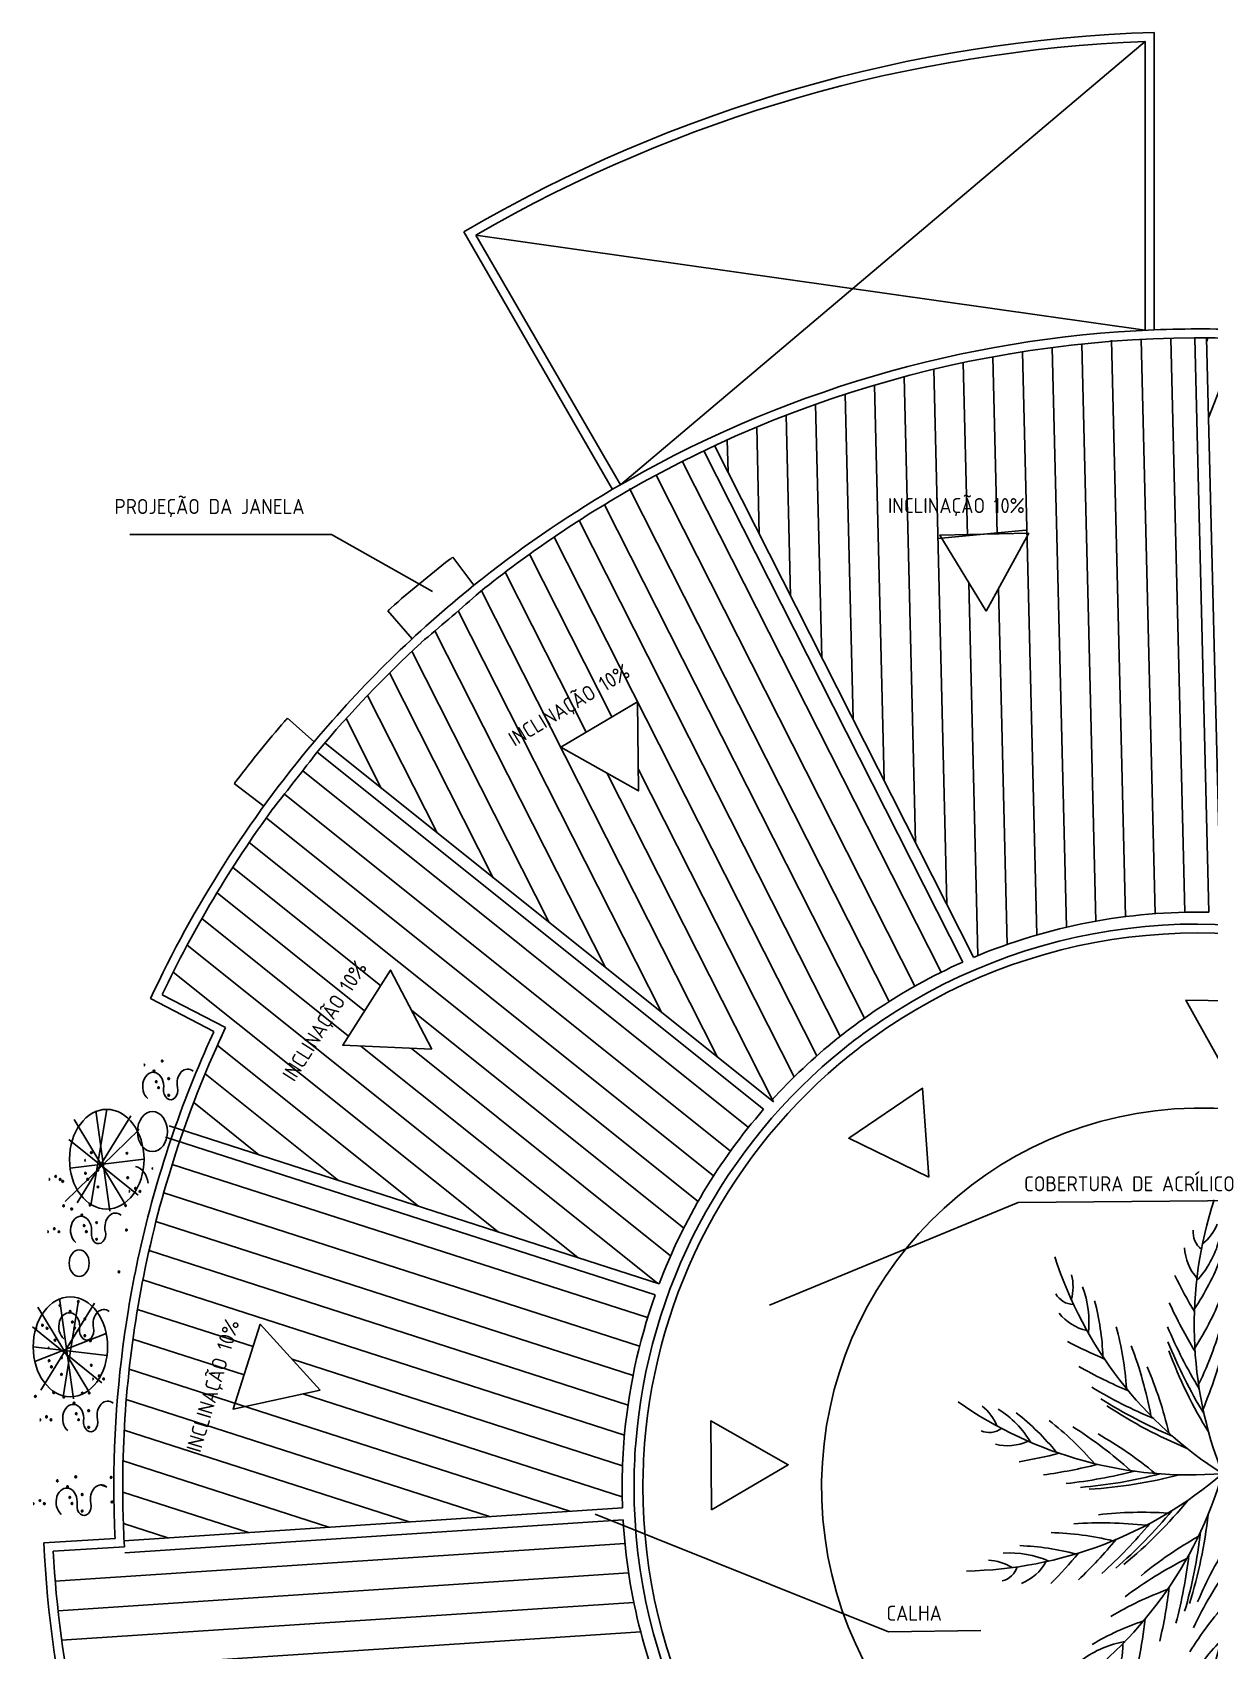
# Model space of a CAD drawing. Extents: x 115 to 1469, y 94 to 338.
# Drawn here: x 1325.76 to 1345.55, y 163.43 to 190.64 of the extents above; entities that cross this region are included whole.
import ezdxf

# ---------------------------------------------------------------- set-up
doc = ezdxf.new("R2010")
doc.units = 0
doc.layers.get('0').update_dxf_attribs({"linetype": 'CONTINUOUS'})
for name, color, linetype in [('1', 7, 'CONTINUOUS'), ('PAREDE', 6, 'CONTINUOUS'), ('PROJ', 1, 'CONTINUOUS'), ('TREES', 3, 'CONTINUOUS')]:
    doc.layers.add(name, color=color, linetype=linetype)
doc.styles.get("Standard").update_dxf_attribs({"font": 'ISOCP'})

# ---------------------------------------------------------------- blocks, each defined once
blk = doc.blocks.new('TREE3')
at = {"layer": 'TREES'}
for centre, radius, start, end in [((6.304, 2.495), 6.78, 161.8706, 201.5936), ((-0.143, 4.054), 0.351, 173.7791, 233.0395), ((-0.839, 4.494), 0.808, 308.4321, 338.3515), ((-1.642, 4.347), 1.639, 317.4391, 345.0127), ((3.633, 5.724), 6.78, 197.8706, 237.5936), ((0.196, 3.84), 0.835, 182.879, 221.5346), ((-4.007, 5.153), 4.263, 326.0526, 338.8318), ((-3.321, 3.142), 0.808, 344.4321, 14.3515), ((6.376, 6.862), 8.001, 206.1883, 211.1386), ((-2.499, 3.196), 0.351, 209.7791, 269.0395), ((-3.884, 2.551), 1.639, 353.4391, 21.0127), ((-4.862, 4.906), 5.211, 327.5529, 339.111), ((-6.271, 1.814), 4.263, 2.0526, 14.8318), ((6.381, 6.2), 8.001, 204.5673, 211.2107), ((5.865, -3.401), 6.78, 110.1725, 149.8955), ((3.134, 2.226), 0.835, 131.1808, 169.8364), ((3.093, 2.625), 0.351, 122.081, 181.3414), ((-2.099, 3.221), 0.835, 218.879, 257.5346), ((-6.817, 1.111), 5.211, 3.5529, 15.111), ((6.444, 5.585), 8.001, 202.9483, 211.3077), ((-6.749, 4.499), 7.022, 334.6755, 344.6307), ((8.821, -1.165), 8.001, 152.8691, 159.5126), ((9.337, -0.75), 8.001, 154.4902, 159.4404), ((2.393, 3.983), 1.639, 265.741, 293.3146), ((3.006, 3.444), 0.808, 256.734, 286.6534), ((1.125, 9.299), 8.001, 242.1883, 247.1386), ((6.518, 5.174), 8.001, 201.6825, 211.4019), ((-6.261, 3.599), 6.444, 337.0347, 347.4268), ((8.377, -1.595), 8.001, 151.2501, 159.6096), ((1.561, 6.338), 4.263, 274.3545, 287.1337), ((-8.105, -0.327), 7.022, 10.6755, 20.6307), ((6.59, 4.871), 8.001, 200.5186, 211.4981), ((7.907, -2.153), 8.001, 148.8205, 159.8), ((8.101, -1.908), 8.001, 149.9844, 159.7037), ((1.518, 8.767), 8.001, 240.5673, 247.2107), ((-7.181, -0.768), 6.444, 13.0347, 23.4268), ((0.837, 6.856), 5.211, 275.8548, 287.4128), ((1.931, 8.306), 8.001, 238.9483, 247.3077), ((-0.652, 8.085), 7.022, 282.9774, 292.9325), ((-0.554, 6.757), 6.78, 234.9681, 274.6912), ((-4.544, 0.504), 0.808, 21.5297, 51.4491), ((2.232, 8.018), 8.001, 237.6825, 247.4019), ((2.469, 7.814), 8.001, 236.5186, 247.4981), ((-1.056, 7.144), 6.444, 285.3366, 295.7287), ((-4.636, -0.308), 1.639, 30.5366, 58.1102), ((-6.096, -2.335), 4.263, 39.1502, 51.9294), ((-6.108, -3.226), 5.211, 40.6505, 52.2085), ((5.297, -6.253), 8.001, 114.3202, 125.2997), ((5.595, -6.161), 8.001, 115.4841, 125.2035), ((6, -6.06), 8.001, 116.7498, 125.1093), ((6.609, -5.956), 8.001, 118.3688, 125.0123), ((7.27, -5.907), 8.001, 119.9899, 124.9402), ((3.844, 0.059), 0.835, 96.6805, 135.3361), ((-3.921, 1.042), 0.351, 246.8767, 306.1371), ((-3.617, 1.303), 0.835, 255.9765, 294.6321), ((-6.267, -5.149), 7.022, 47.7731, 57.7282), ((-5.264, -4.944), 6.444, 50.1322, 60.5244), ((2.908, -6.125), 6.78, 75.6722, 115.3952), ((4.573, 5.177), 5.211, 241.3545, 252.9126), ((4.876, 4.339), 4.263, 239.8542, 252.6334), ((4.228, 1.927), 1.639, 231.2407, 258.8143), ((4.036, 0.412), 0.351, 87.5807, 146.8411), ((4.428, 1.135), 0.808, 222.2337, 252.1531), ((-4.712, 8.096), 8.001, 279.2858, 284.2361), ((3.176, 6.486), 6.444, 250.8363, 261.2284), ((4.042, 7.032), 7.022, 248.4771, 258.4323), ((-4.42, 5.141), 6.78, 270.9681, 310.6912), ((-4.077, 7.908), 8.001, 277.6648, 284.3082), ((-6.509, 1.896), 6.78, 304.0339, 343.7569), ((-3.47, 7.79), 8.001, 276.0458, 284.4052), ((-6.647, -1.335), 6.78, 331.6319, 11.355), ((-0.785, -6.734), 6.78, 43.6319, 83.355), ((-4.593, -4.987), 6.78, 7.6319, 47.355), ((-3.056, 7.741), 8.001, 274.7801, 284.4994), ((-2.744, 7.722), 8.001, 273.6161, 284.5957), ((1.173, -8.111), 8.001, 82.2799, 93.2595), ((1.474, -8.191), 8.001, 83.4439, 93.1632), ((6.133, 3.813), 6.444, 218.796, 229.1882), ((-6.759, 4.634), 8.001, 309.6161, 320.5957), ((-3.818, -7.251), 8.001, 46.2799, 57.2595), ((1.871, -8.32), 8.001, 84.7096, 93.069), ((7.157, 3.817), 7.022, 216.4368, 226.392), ((-1.353, -7.094), 6.444, 86.1322, 96.5244), ((-7.022, 4.467), 8.001, 310.7801, 320.4994), ((-8.193, 0.196), 8.001, 342.6819, 353.6614), ((-7.351, -3.622), 8.001, 10.2799, 21.2595), ((-3.622, -7.493), 8.001, 47.4439, 57.1632), ((2.443, -8.555), 8.001, 86.3286, 92.972), ((6.623, 1.962), 5.211, 209.3143, 220.8723), ((-3.045, -6.2), 5.211, 76.6505, 88.2085), ((-2.044, -7.85), 7.022, 83.7731, 93.7282), ((-7.386, 4.262), 8.001, 312.0458, 320.4052), ((2.737, -6.683), 6.444, 119.198, 129.5901), ((-8.322, -0.088), 8.001, 343.8458, 353.5652), ((-7.334, -3.933), 8.001, 11.4439, 21.1632), ((7.203, -0.52), 6.444, 182.796, 193.1882), ((3.029, -8.864), 8.001, 87.9496, 92.8999), ((6.436, 1.091), 4.263, 207.814, 220.5932), ((-3.57, -2.974), 1.639, 66.5366, 94.1102), ((-3.559, -5.472), 4.263, 75.1502, 87.9294), ((-8.571, 3.78), 8.001, 315.2858, 320.2361), ((-7.947, 4.001), 8.001, 313.6648, 320.3082), ((5.522, -4.655), 6.444, 146.796, 157.1882), ((-3.376, -7.831), 8.001, 48.7096, 57.069), ((8.034, -1.119), 7.022, 180.4368, 190.392), ((4.606, -0.61), 1.639, 199.2004, 226.774), ((3.29, -1.989), 0.835, 64.6403, 103.2959), ((-3.972, -2.263), 0.808, 57.5297, 87.4491), ((-3.784, -1.462), 0.351, 282.8767, 342.1371), ((-3.692, -1.071), 0.835, 291.9765, 330.6321), ((2.57, -7.693), 7.022, 116.8388, 126.794), ((-8.515, -0.458), 8.001, 345.1116, 353.471), ((5.842, -5.627), 7.022, 144.4368, 154.392), ((-7.334, -4.351), 8.001, 12.7096, 21.069), ((3.639, -1.792), 0.351, 55.5404, 114.8009), ((4.356, -1.387), 0.808, 190.1934, 220.1128), ((6.511, -2.305), 5.211, 173.3143, 184.8723), ((-3.052, -8.357), 8.001, 50.3286, 56.972), ((0.83, -6.857), 5.211, 109.7162, 121.2743), ((-8.843, -0.982), 8.001, 346.7306, 353.374), ((3.913, -5.692), 5.211, 137.3143, 148.8723), ((-7.382, -4.967), 8.001, 14.3286, 20.972), ((-9.245, -1.509), 8.001, 348.3516, 353.3019), ((5.848, -2.9), 4.263, 171.814, 184.5932), ((-2.76, -8.951), 8.001, 51.9496, 56.8999), ((0.003, -6.528), 4.263, 108.2159, 120.9952), ((-1.369, -4.44), 1.639, 99.6024, 127.176), ((-2.51, -2.912), 0.835, 325.0423, 3.6979), ((3.027, -5.784), 4.263, 135.814, 148.5932), ((-7.494, -5.62), 8.001, 15.9496, 20.8999), ((3.368, -3.201), 1.639, 163.2004, 190.774), ((1.493, -3.543), 0.835, 28.6403, 67.2959), ((-2.094, -4.064), 0.808, 90.5954, 120.5148), ((-2.374, -3.29), 0.351, 315.9424, 15.2029), ((0.844, -4.569), 1.639, 127.2004, 154.774), ((1.891, -3.589), 0.351, 19.5404, 78.8009), ((-0.875, -3.744), 0.835, 352.6403, 31.2959), ((2.709, -3.683), 0.808, 154.1934, 184.1128), ((-0.58, -4.015), 0.351, 343.5404, 42.8009), ((0.027, -4.572), 0.808, 118.1934, 148.1128)]:
    blk.add_arc(centre, radius, start, end, dxfattribs=at)

msp = doc.modelspace()

# ---------------------------------------------------------------- linework, layer by layer
for p, q in [((1330.789, 182.198), (1327.398, 182.198)), ((1332.485, 181.242), (1330.789, 182.198)), ((1338.148, 169.242), (1342.332, 170.969)), ((1342.332, 170.969), (1347.498, 171.01)), ((1335.22, 165.723), (1340.151, 163.745)), ((1340.151, 163.745), (1341.705, 163.769))]:
    msp.add_line(p, q)
at = {"color": 3}
for p, q in [((1327.008, 172.531), (1326.74, 170.924)), ((1326.462, 172.361), (1327.32, 170.941)), ((1327.413, 172.424), (1326.509, 170.962)), ((1326.823, 172.507), (1327.062, 170.82)), ((1327.554, 172.194), (1326.307, 170.983)), ((1326.369, 172.027), (1327.538, 171.087)), ((1326.392, 171.545), (1327.634, 171.693)), ((1326.802, 169.271), (1325.898, 167.809)), ((1326.211, 169.354), (1326.451, 167.667)), ((1326.535, 169.317), (1326.275, 167.698)), ((1325.851, 169.208), (1326.709, 167.788)), ((1325.758, 168.874), (1326.927, 167.934)), ((1327, 168.765), (1325.799, 168.291)), ((1325.771, 168.54), (1327.013, 168.392))]:
    msp.add_line(p, q, dxfattribs=at)
at = {"linetype": 'Continuous', "extrusion": (0, 0, -1)}
for centre, start_param, end_param in [((1327.941, 173.345), 3.141593, 6.283185), ((1327.941, 173.345), 0, 3.141593), ((1327.633, 173.278), 0, 3.141593), ((1327.803, 173.177), 3.141593, 6.283185), ((1327.803, 173.177), 0, 3.141593), ((1328.05, 173.049), 3.141593, 6.283185), ((1328.05, 173.049), 0, 3.141593), ((1327.841, 172.998), 3.141593, 6.283185), ((1327.841, 172.998), 0, 3.141593), ((1327.879, 172.897), 3.141593, 6.283185), ((1327.879, 172.897), 0, 3.141593), ((1328.05, 172.77), 3.141593, 6.283185), ((1328.05, 172.77), 0, 3.141593), ((1326.75, 171.805), 3.141593, 6.283185), ((1326.75, 171.805), 0, 3.141593), ((1327.347, 171.794), 3.141593, 6.283185), ((1327.347, 171.794), 0, 3.141593), ((1326.65, 171.458), 3.141593, 6.283185), ((1326.652, 171.675), 3.141593, 6.283185), ((1326.65, 171.458), 0, 3.141593), ((1326.859, 171.509), 3.141593, 6.283185), ((1326.859, 171.509), 0, 3.141593), ((1327.784, 171.536), 3.141593, 6.283185), ((1326.035, 171.355), 0, 3.141593), ((1326.149, 171.405), 3.141593, 6.283185), ((1326.149, 171.405), 0, 3.141593), ((1326.225, 171.355), 3.141593, 6.283185), ((1326.225, 171.355), 0, 3.141593), ((1326.268, 171.322), 3.141593, 6.283185), ((1326.268, 171.322), 0, 3.141593), ((1326.688, 171.356), 3.141593, 6.283185), ((1326.688, 171.356), 0, 3.141593), ((1326.859, 171.229), 3.141593, 6.283185), ((1326.859, 171.229), 0, 3.141593), ((1327.361, 171.382), 3.141593, 6.283185), ((1327.361, 171.382), 0, 3.141593), ((1327.377, 171.152), 0, 3.141593), ((1327.491, 171.203), 3.141593, 6.283185), ((1327.491, 171.203), 0, 3.141593), ((1327.567, 171.152), 3.141593, 6.283185), ((1327.567, 171.152), 0, 3.141593), ((1326.282, 170.91), 3.141593, 6.283185), ((1326.282, 170.91), 0, 3.141593), ((1326.728, 170.924), 3.141593, 6.283185), ((1326.728, 170.924), 0, 3.141593), ((1327.324, 170.914), 3.141593, 6.283185), ((1327.324, 170.914), 0, 3.141593), ((1326.419, 170.857), 3.141593, 6.283185), ((1326.419, 170.857), 0, 3.141593), ((1326.59, 170.756), 3.141593, 6.283185), ((1326.59, 170.756), 0, 3.141593), ((1326.837, 170.629), 3.141593, 6.283185), ((1326.837, 170.629), 0, 3.141593), ((1326.013, 170.474), 0, 3.141593), ((1326.127, 170.525), 3.141593, 6.283185), ((1326.127, 170.525), 0, 3.141593), ((1326.203, 170.474), 3.141593, 6.283185), ((1326.203, 170.474), 0, 3.141593), ((1326.628, 170.578), 3.141593, 6.283185), ((1326.628, 170.578), 0, 3.141593), ((1326.666, 170.476), 3.141593, 6.283185), ((1326.666, 170.476), 0, 3.141593), ((1326.837, 170.349), 3.141593, 6.283185), ((1326.837, 170.349), 0, 3.141593), ((1327.339, 170.502), 3.141593, 6.283185), ((1327.339, 170.502), 0, 3.141593), ((1327.213, 169.801), 3.141593, 6.283185), ((1327.213, 169.801), 0, 3.141593), ((1326.53, 169.302), 3.141593, 6.283185), ((1326.53, 169.302), 0, 3.141593), ((1326.221, 169.235), 3.141593, 6.283185), ((1326.221, 169.235), 0, 3.141593), ((1326.392, 169.134), 3.141593, 6.283185), ((1326.392, 169.134), 0, 3.141593), ((1326.639, 169.006), 3.141593, 6.283185), ((1326.639, 169.006), 0, 3.141593), ((1325.815, 168.852), 0, 3.141593), ((1325.928, 168.903), 3.141593, 6.283185), ((1325.928, 168.903), 0, 3.141593), ((1326.004, 168.852), 3.141593, 6.283185), ((1326.004, 168.852), 0, 3.141593), ((1326.43, 168.956), 3.141593, 6.283185), ((1326.43, 168.956), 0, 3.141593), ((1326.468, 168.854), 3.141593, 6.283185), ((1326.468, 168.854), 0, 3.141593), ((1326.639, 168.727), 3.141593, 6.283185), ((1326.639, 168.727), 0, 3.141593), ((1326.041, 168.522), 3.141593, 6.283185), ((1326.138, 168.652), 3.141593, 6.283185), ((1326.138, 168.652), 0, 3.141593), ((1326.735, 168.641), 3.141593, 6.283185), ((1326.735, 168.641), 0, 3.141593), ((1326.039, 168.305), 3.141593, 6.283185), ((1326.039, 168.305), 0, 3.141593), ((1326.077, 168.203), 3.141593, 6.283185), ((1326.077, 168.203), 0, 3.141593), ((1326.247, 168.356), 3.141593, 6.283185), ((1326.247, 168.356), 0, 3.141593), ((1326.749, 168.23), 3.141593, 6.283185), ((1326.749, 168.23), 0, 3.141593), ((1326.247, 168.076), 3.141593, 6.283185), ((1326.247, 168.076), 0, 3.141593), ((1326.766, 168), 0, 3.141593), ((1326.88, 168.051), 3.141593, 6.283185), ((1326.88, 168.051), 0, 3.141593), ((1326.956, 168), 3.141593, 6.283185), ((1326.956, 168), 0, 3.141593), ((1325.808, 167.705), 3.141593, 6.283185), ((1325.808, 167.705), 0, 3.141593), ((1326.116, 167.772), 3.141593, 6.283185), ((1326.116, 167.772), 0, 3.141593), ((1326.287, 167.695), 3.141593, 6.283185), ((1326.287, 167.695), 0, 3.141593), ((1326.596, 167.762), 3.141593, 6.283185), ((1326.596, 167.762), 0, 3.141593), ((1326.713, 167.761), 3.141593, 6.283185), ((1326.713, 167.761), 0, 3.141593), ((1325.995, 167.362), 3.141593, 6.283185), ((1325.995, 167.362), 0, 3.141593), ((1326.458, 167.593), 3.141593, 6.283185), ((1326.458, 167.593), 0, 3.141593), ((1326.496, 167.415), 3.141593, 6.283185), ((1326.496, 167.415), 0, 3.141593), ((1326.705, 167.466), 3.141593, 6.283185), ((1326.705, 167.466), 0, 3.141593), ((1325.881, 167.312), 0, 3.141593), ((1326.071, 167.312), 3.141593, 6.283185), ((1326.071, 167.312), 0, 3.141593), ((1326.534, 167.313), 3.141593, 6.283185), ((1326.534, 167.313), 0, 3.141593), ((1326.705, 167.186), 3.141593, 6.283185), ((1326.705, 167.186), 0, 3.141593), ((1326.177, 166.286), 3.141593, 6.283185), ((1326.177, 166.286), 0, 3.141593), ((1326.486, 166.353), 3.141593, 6.283185), ((1326.486, 166.353), 0, 3.141593), ((1327.082, 166.343), 3.141593, 6.283185), ((1327.082, 166.343), 0, 3.141593), ((1326.348, 166.185), 3.141593, 6.283185), ((1326.348, 166.185), 0, 3.141593), ((1326.386, 166.007), 3.141593, 6.283185), ((1326.386, 166.007), 0, 3.141593), ((1326.595, 166.057), 3.141593, 6.283185), ((1326.595, 166.057), 0, 3.141593), ((1325.77, 165.903), 0, 3.141593), ((1325.884, 165.954), 3.141593, 6.283185), ((1325.884, 165.954), 0, 3.141593), ((1325.96, 165.903), 3.141593, 6.283185), ((1325.96, 165.903), 0, 3.141593), ((1326.424, 165.905), 3.141593, 6.283185), ((1326.424, 165.905), 0, 3.141593), ((1326.595, 165.778), 3.141593, 6.283185), ((1326.595, 165.778), 0, 3.141593), ((1327.096, 165.931), 3.141593, 6.283185), ((1327.096, 165.931), 0, 3.141593)]:
    msp.add_ellipse(centre, major_axis=(0, 0.0169), ratio=0.746585, start_param=start_param, end_param=end_param, dxfattribs=at)
at = {"color": 3, "extrusion": (0, 0, -1)}
for centre, major_axis, start_param, end_param in [((1327.789, 172.919), (0, 0.237), 3.673682, 8.013662), ((1328.369, 172.971), (0, 0.239), 4.419963, 6.839753), ((1328.083, 172.856), (0, 0.161), 1.27837, 4.872069), ((1327.459, 171.245), (0, 0.33), 0.139319, 1.428153), ((1326.576, 170.499), (0, 0.237), 3.673682, 8.013662), ((1327.155, 170.55), (0, 0.239), 4.419963, 6.839753), ((1326.87, 170.435), (0, 0.161), 1.27837, 4.872069), ((1326.378, 168.876), (0, 0.237), 3.673682, 8.013662), ((1326.957, 168.928), (0, 0.239), 4.419963, 6.839753), ((1326.671, 168.813), (0, 0.161), 1.27837, 4.872069), ((1327.024, 167.388), (0, 0.239), 4.419963, 6.839753), ((1326.444, 167.336), (0, 0.237), 3.673682, 8.013662), ((1326.738, 167.272), (0, 0.161), 1.27837, 4.872069), ((1326.334, 165.927), (0, 0.237), 3.673682, 8.013662), ((1326.913, 165.979), (0, 0.239), 4.419963, 6.839753), ((1326.627, 165.864), (0, 0.161), 1.27837, 4.872069)]:
    msp.add_ellipse(centre, major_axis=major_axis, ratio=0.746585, start_param=start_param, end_param=end_param, dxfattribs=at)
for centre, major_axis in [((1327.008, 171.693), (0, 0.839)), ((1327.776, 172.159), (0, 0.337)), ((1326.544, 169.946), (0, 0.225)), ((1326.397, 168.54), (0, 0.839))]:
    msp.add_ellipse(centre, major_axis=major_axis, ratio=0.746585, dxfattribs=at)
at = {"layer": '1', "color": 21}
for p, q in [((1343.142, 175.596), (1342.903, 185.343)), ((1343.639, 175.698), (1343.402, 185.401)), ((1344.138, 175.774), (1343.901, 185.468)), ((1344.637, 175.823), (1344.4, 185.48)), ((1345.136, 175.847), (1344.9, 185.492)), ((1345.522, 185.504), (1345.501, 185.452)), ((1346.054, 185.493), (1345.533, 184.162)), ((1341.48, 182.18), (1341.409, 185.088)), ((1341.98, 182.209), (1341.907, 185.186)), ((1342.645, 175.466), (1342.405, 185.271)), ((1340.606, 177.018), (1340.415, 184.85)), ((1341.132, 175.981), (1340.912, 184.976)), ((1339.555, 179.094), (1339.421, 184.556)), ((1340.081, 178.056), (1339.918, 184.71)), ((1339.03, 180.132), (1338.925, 184.387)), ((1337.978, 182.207), (1337.935, 184.004)), ((1338.504, 181.169), (1338.43, 184.204)), ((1337.453, 183.245), (1337.44, 183.789)), ((1341.037, 174.839), (1336.69, 183.422)), ((1340.595, 174.605), (1336.244, 183.197)), ((1340.165, 174.348), (1335.798, 182.971)), ((1339.747, 174.067), (1335.375, 182.7)), ((1339.341, 173.763), (1334.949, 182.434)), ((1338.947, 173.434), (1334.529, 182.156)), ((1335.502, 179.13), (1334.116, 181.867)), ((1335.07, 178.875), (1333.708, 181.565)), ((1337.277, 173.411), (1333.306, 181.252)), ((1341.653, 175.118), (1341.5, 181.386)), ((1342.149, 175.307), (1342.002, 181.293)), ((1336.334, 174.165), (1332.917, 180.914)), ((1335.392, 174.92), (1332.526, 180.578)), ((1334.449, 175.674), (1332.139, 180.236)), ((1333.507, 176.428), (1331.763, 179.872)), ((1332.565, 177.182), (1331.394, 179.494)), ((1331.622, 177.936), (1331.032, 179.103)), ((1330.68, 178.691), (1330.677, 178.697)), ((1338.566, 173.079), (1335.942, 178.261)), ((1337.796, 172.227), (1330.302, 178.225)), ((1338.219, 172.657), (1335.421, 178.182)), ((1329.87, 177.93), (1329.869, 177.931)), ((1337.493, 171.829), (1329.994, 177.831)), ((1337.211, 171.415), (1329.691, 177.433)), ((1336.949, 170.984), (1329.404, 177.022)), ((1331.613, 174.614), (1329.128, 176.602)), ((1331.343, 174.189), (1328.862, 176.175)), ((1331.073, 173.765), (1328.606, 175.739)), ((1334.927, 170.04), (1328.361, 175.295)), ((1344.645, 175.469), (1344.645, 175.473)), ((1333.587, 170.472), (1328.127, 174.842)), ((1336.708, 170.536), (1332.13, 174.2)), ((1332.247, 170.904), (1328.869, 173.608)), ((1336.267, 169.608), (1331.282, 173.597)), ((1336.489, 170.071), (1332.128, 173.561)), ((1330.907, 171.336), (1328.663, 173.132)), ((1329.567, 171.768), (1328.47, 172.647)), ((1337.963, 172.094), (1337.952, 172.102)), ((1337.65, 171.703), (1337.65, 171.704)), ((1336.102, 169.031), (1328.109, 171.608)), ((1335.967, 168.549), (1327.966, 171.129)), ((1335.857, 168.059), (1327.836, 170.645)), ((1335.772, 167.561), (1327.719, 170.158)), ((1335.712, 167.055), (1327.615, 169.666)), ((1329.469, 168.543), (1327.525, 169.169)), ((1336.299, 168.968), (1336.292, 168.97)), ((1329.316, 168.067), (1327.449, 168.669)), ((1335.68, 166.54), (1330.123, 168.332)), ((1334.796, 165.775), (1327.386, 168.163)), ((1326.657, 167.873), (1326.647, 167.876)), ((1333.444, 165.685), (1327.337, 167.654)), ((1335.674, 166.017), (1330.305, 167.748)), ((1326.499, 167.399), (1326.494, 167.4)), ((1332.092, 165.596), (1327.303, 167.14)), ((1330.741, 165.506), (1327.283, 166.621)), ((1326.498, 166.348), (1326.473, 166.356)), ((1327.003, 166.185), (1326.903, 166.218)), ((1329.389, 165.416), (1327.277, 166.097)), ((1326.604, 165.789), (1326.59, 165.793)), ((1328.037, 165.327), (1327.288, 165.568)), ((1335.72, 165.235), (1326.142, 164.6)), ((1335.782, 164.738), (1326.19, 164.102)), ((1335.87, 164.242), (1326.25, 163.605)), ((1335.985, 163.749), (1326.323, 163.109))]:
    msp.add_line(p, q, dxfattribs=at)
at = {"layer": '1'}
for p, q in [((1345.536, 175.847), (1345.3, 185.502)), ((1345.737, 175.84), (1345.5, 185.507)), ((1341.583, 175.089), (1337.226, 183.694)), ((1341.399, 175.01), (1337.047, 183.603)), ((1338.052, 172.534), (1330.547, 178.541)), ((1338.219, 172.657), (1330.675, 178.695)), ((1336.297, 169.599), (1328.059, 172.254)), ((1336.228, 169.411), (1327.997, 172.064)), ((1336.421, 169.348), (1336.418, 169.349)), ((1335.679, 165.833), (1327.298, 165.278)), ((1335.689, 165.633), (1327.312, 165.078)), ((1335.89, 165.647), (1335.888, 165.647))]:
    msp.add_line(p, q, dxfattribs=at)
at = {"layer": '1', "color": 5}
for p, q in [((1340.981, 182.134), (1342.463, 182.272)), ((1330.558, 178.788), (1330.556, 178.789))]:
    msp.add_line(p, q, dxfattribs=at)
at = {"layer": '1'}
for start, end in [(88.8258, 112.8626), (114.0504, 124.036), (124.036, 128.7845), (128.7845, 137.7349), (138.9222, 159.3073), (160.4938, 175.5706), (175.5706, 180), (180, 182.0762), (183.262, 205.9671)]:
    msp.add_arc((1345.338, 166.183), 9.665, start, end, dxfattribs=at)
at = {"layer": 'PAREDE', "color": 1}
for p, q in [((1344.469, 190.487), (1335.643, 183.034)), ((1344.469, 185.632), (1344.469, 190.487)), ((1344.619, 185.639), (1344.619, 190.642)), ((1335.513, 182.958), (1333.009, 187.288)), ((1333.215, 187.232), (1344.469, 185.632)), ((1335.643, 183.034), (1333.215, 187.232)), ((1333.182, 181.345), (1332.824, 181.818)), ((1333.276, 181.22), (1333.273, 181.225)), ((1332.143, 180.445), (1331.734, 180.916)), ((1330.494, 178.711), (1330.045, 179.109)), ((1330.606, 178.612), (1330.605, 178.613)), ((1329.648, 177.629), (1329.153, 178.01))]:
    msp.add_line(p, q, dxfattribs=at)
at = {"layer": 'PAREDE'}
for p, q in [((1335.718, 182.904), (1335.718, 182.904)), ((1327.941, 174.461), (1329.006, 173.907)), ((1327.744, 174.394), (1328.81, 173.84)), ((1327.148, 165.319), (1325.95, 165.244)), ((1327.305, 165.178), (1326.107, 165.104))]:
    msp.add_line(p, q, dxfattribs=at)
for points in [[(1341.791, 180.907), (1342.509, 182.221), (1341.012, 182.186)], [(1334.641, 178.622), (1335.946, 177.886), (1335.93, 179.383)], [(1332.471, 173.546), (1331.779, 174.874), (1330.975, 173.611)], [(1345.88, 173.061), (1346.649, 174.346), (1345.152, 174.37)], [(1340.832, 171.394), (1340.723, 172.887), (1339.484, 172.046)], [(1330.595, 167.811), (1329.59, 168.92), (1329.132, 167.494)], [(1337.176, 165.798), (1338.467, 166.556), (1337.164, 167.295)]]:
    msp.add_lwpolyline(points, close=True, dxfattribs=at)
at = {"layer": 'PAREDE', "color": 1}
for centre, radius, start, end in [((1345.4, 166.182), 24.473, 91.8295, 120.4165), ((1345.4, 166.182), 24.323, 92.1944, 120.0654), ((1345.4, 166.182), 24.323, 91.8295, 91.8408), ((1345.066, 165.911), 20.073, 127.7817, 131.4229), ((1345.066, 165.911), 20.073, 127.5819, 127.7817), ((1345.066, 165.911), 20.073, 131.4229, 131.6227), ((1345.178, 165.922), 20.073, 139.1307, 142.7719), ((1345.178, 165.922), 20.073, 138.9308, 139.1307), ((1345.178, 165.922), 20.073, 142.7719, 142.9717), ((1345.338, 166.183), 9.465, 269.4661, 359.0819), ((1345.338, 166.183), 9.415, 269.4661, 359.077), ((1345.4, 166.182), 7.423, 270, 358.8421), ((1345.4, 166.182), 7.373, 270, 358.8342)]:
    msp.add_arc(centre, radius, start, end, dxfattribs=at)
at = {"layer": 'PAREDE'}
for centre, radius, start, end in [((1345.4, 166.182), 19.473, 92.2995, 120.5118), ((1345.4, 166.182), 19.473, 87.4072, 92.2995), ((1345.4, 166.182), 19.323, 87.2171, 120.0706), ((1345.4, 166.182), 19.473, 120.5118, 128.8607), ((1345.425, 166.147), 19.365, 120.0825, 129.0742), ((1345.4, 166.182), 19.473, 128.8607, 139.9507), ((1261.396, 263.773), 109.457, 310.37057, 311.00998), ((1345.425, 166.147), 19.365, 132.6954, 140.138), ((1345.4, 166.182), 19.473, 139.9507, 155.0558), ((1243.887, 245.406), 109.457, 321.71951, 322.35892), ((1345.4, 166.182), 19.323, 143.7925, 154.6301), ((1345.338, 166.183), 9.465, 66.5286, 124.036), ((1345.338, 166.183), 9.315, 66.5286, 124.036), ((1345.4, 166.182), 18.123, 154.7674, 168.2762), ((1345.338, 166.183), 9.465, 124.036, 128.7845), ((1345.338, 166.183), 9.315, 124.036, 128.7845), ((1345.4, 166.182), 18.273, 155.22, 156.065), ((1345.4, 166.182), 18.123, 155.2421, 156.065), ((1345.4, 166.182), 18.273, 156.065, 168.2762), ((1345.338, 166.183), 9.465, 128.7845, 175.5706), ((1345.338, 166.183), 9.315, 128.7845, 175.5461), ((1345.4, 166.182), 18.123, 168.2761, 181.2057), ((1345.4, 166.182), 18.273, 168.2762, 170.6036), ((1345.4, 166.182), 18.273, 170.6036, 181.2057), ((1345.338, 166.183), 9.465, 175.5706, 180), ((1345.338, 166.183), 9.315, 175.5461, 179.9793), ((1345.338, 166.183), 9.465, 180, 233.5103), ((1345.338, 166.183), 9.315, 179.9793, 233.5318), ((1345.4, 166.182), 18.273, 181.2057, 182.7075), ((1345.4, 166.182), 18.123, 181.2057, 183.1747), ((1345.4, 166.182), 19.473, 182.7599, 204.014), ((1345.4, 166.182), 19.323, 183.1985, 200.1797)]:
    msp.add_arc(centre, radius, start, end, dxfattribs=at)
at = {"layer": 'PROJ', "ltscale": 0.09}
for start, end in [(94.0033, 270), (358.6513, 94.0033)]:
    msp.add_arc((1345.4, 166.182), 6.373, start, end, dxfattribs=at)

# ---------------------------------------------------------------- block references
msp.add_blockref('TREE3', (1345.767, 166.408))

# ---------------------------------------------------------------- texts
at = {"attachment_point": 1}
for s, insert, char_height, width in [('INCLINAÇÃO 10%', (1340.142, 182.812), 0.25306, 3.41268), ('PROJEÇÃO DA JANELA', (1327.14, 182.796), 0.25306, 6.2164), ('COBERTURA DE ACRÍLICO', (1342.43, 171.408), 0.25306, 6.2164), ('CALHA', (1340.116, 164.187), 0.2531, 6.2164)]:
    msp.add_mtext(s, dxfattribs=dict(at, insert=insert, char_height=char_height, width=width))
at = {"char_height": 0.25306, "width": 3.41268, "attachment_point": 1}
for insert, rotation in [((1333.732, 178.84), 31.3614), ((1329.944, 173.117), 57.4648), ((1328.339, 166.82), 73.3075)]:
    msp.add_mtext('INCLINAÇÃO 10%', dxfattribs=dict(at, insert=insert, rotation=rotation))

doc.saveas('drawing.dxf')
